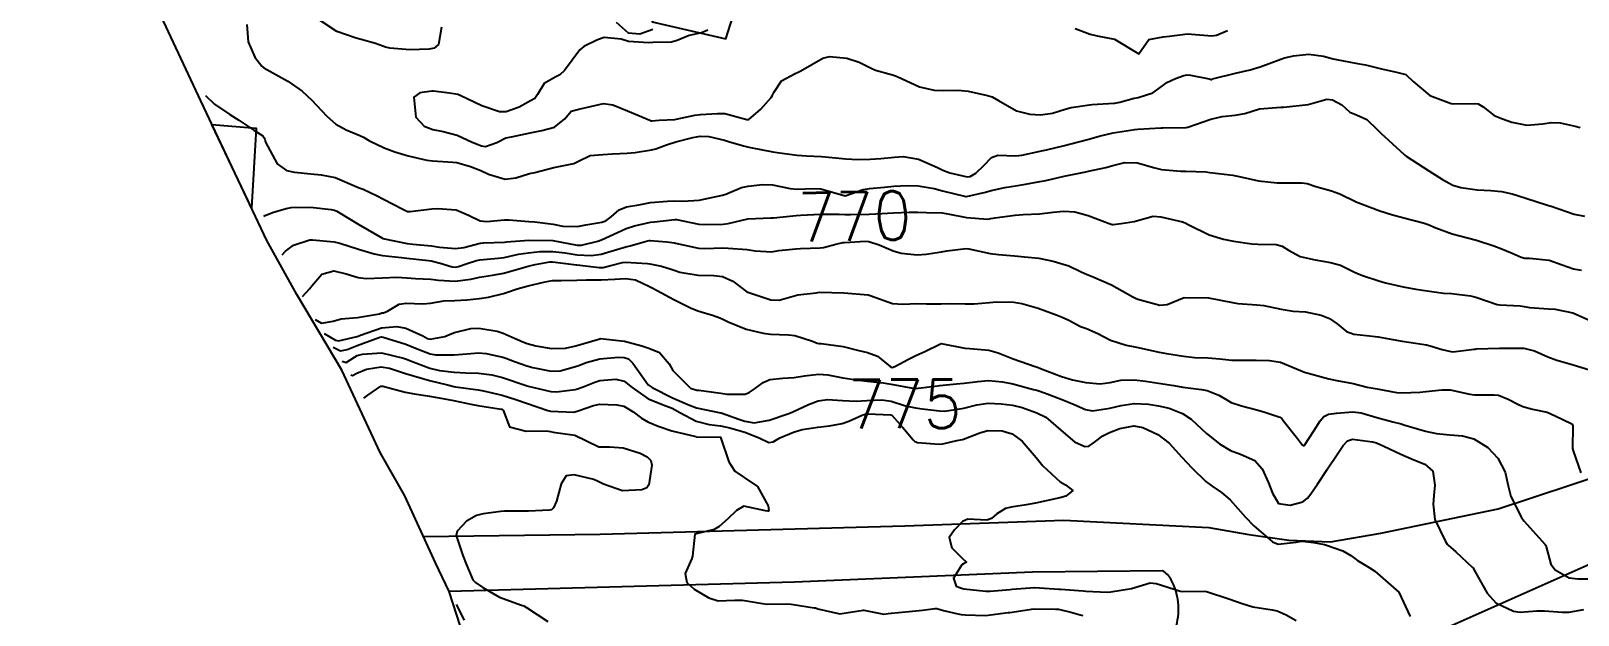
# Model space of a CAD drawing. Header units: metres. Extents: x 318500 to 325275, y 7408834 to 7428799.
# Drawn here: x 321571.7 to 321699.1, y 7422985 to 7423033.1 of the extents above; entities that cross this region are included whole.
import ezdxf
from ezdxf.enums import TextEntityAlignment as Align

# ---------------------------------------------------------------- set-up
doc = ezdxf.new("R2010")
doc.units = ezdxf.units.M
doc.header["$MEASUREMENT"] = 0
for name, color, linetype in [('Area', 45, 'Continuous'), ('Cotas', 45, 'Continuous'), ('Curvas de Nivel 1m', 11, 'Continuous'), ('Curvas de Nivel 5m', 15, 'Continuous'), ('Edificações', 30, 'Continuous'), ('Vias Primárias', 230, 'Continuous')]:
    doc.layers.add(name, color=color, linetype=linetype)
doc.styles.add('Style-STANDARD', font='STANDARD.shx')

msp = doc.modelspace()

# ---------------------------------------------------------------- linework, layer by layer
at = {"layer": 'Area'}
msp.add_lwpolyline([(321648.66, 7422896.22), (321643.58, 7422906.13), (321641.71, 7422909.98), (321639.8, 7422914.17), (321637.49, 7422918.79), (321634.53, 7422924.92), (321625.6, 7422944.82), (321621.76, 7422952.36), (321620.14, 7422955.3), (321615.34, 7422966.59), (321610.98, 7422974.33), (321608.96, 7422978.81), (321607.99, 7422981.31), (321606.15, 7422986.98), (321605.03, 7422989.35), (321602.5, 7422994.85), (321600.48, 7422998.41), (321597.31, 7423005.19), (321593.62, 7423011.42), (321591.14, 7423015.85), (321585.7, 7423027.34), (321575.47, 7423049.2)], dxfattribs=at)
at = {"layer": 'Curvas de Nivel 1m', "flags": 128}
for points, elevation in [([(321605.51, 7423033.4), (321605.26, 7423031.98), (321604.9, 7423031.68), (321604.49, 7423031.59), (321602.9, 7423031.53), (321601.26, 7423031.68), (321600.9, 7423031.77), (321600.7, 7423031.84), (321600.09, 7423032.05), (321598.9, 7423032.4), (321598.49, 7423032.5), (321596.91, 7423033.04), (321595.27, 7423034.12)], 768), ([(321622.92, 7423033.21), (321621.85, 7423032.83), (321620.92, 7423032.92), (321619.92, 7423033.79)], 768), ([(321589.49, 7423033.62), (321589.59, 7423032.19), (321590.15, 7423030.93), (321590.72, 7423030.18), (321590.88, 7423030.05), (321591.14, 7423029.91), (321592.86, 7423028.95), (321594.04, 7423028.13), (321594.84, 7423027.4), (321596.06, 7423026.11), (321596.81, 7423025.43), (321597.67, 7423024.95), (321598.8, 7423024.49), (321599.09, 7423024.35), (321599.6, 7423024.06), (321600.79, 7423023.47), (321601.68, 7423023.14), (321602.78, 7423022.82), (321604.3, 7423022.47), (321604.78, 7423022.41), (321606.44, 7423022.3), (321606.77, 7423022.26), (321607.9, 7423021.95), (321608.76, 7423021.6), (321609.38, 7423021.31), (321610.76, 7423020.91), (321611.64, 7423021.01), (321612.76, 7423021.36), (321613.19, 7423021.45), (321614.77, 7423021.86), (321616.42, 7423022.19), (321616.78, 7423022.37), (321617.75, 7423022.85), (321618.79, 7423022.93), (321619.6, 7423022.98), (321620.79, 7423023.03), (321621.46, 7423023.1), (321622.79, 7423023.3), (321623.16, 7423023.38), (321624.04, 7423023.73), (321624.8, 7423023.97), (321626.19, 7423024.32), (321626.81, 7423024.43), (321627.52, 7423024.4), (321628.8, 7423024.11), (321629.15, 7423024.01), (321630.38, 7423023.65), (321630.8, 7423023.52), (321630.95, 7423023.49), (321632.79, 7423023.16), (321633.34, 7423023.06), (321634.79, 7423022.86), (321635.56, 7423022.81), (321636.79, 7423022.75), (321637.67, 7423022.67), (321638.79, 7423022.57), (321639.79, 7423022.52), (321640.79, 7423022.53), (321641.68, 7423022.61), (321642.79, 7423022.72), (321643.52, 7423022.75), (321644.79, 7423022.55), (321646.35, 7423021.86), (321646.77, 7423021.64), (321647.37, 7423021.42), (321648.77, 7423021.09), (321649.04, 7423021.12), (321649.49, 7423021.39), (321650.15, 7423022.01), (321650.79, 7423022.67), (321651.3, 7423022.87), (321652.79, 7423022.82), (321653.27, 7423022.87), (321654.8, 7423023.21), (321654.9, 7423023.23), (321655.3, 7423023.32), (321656.8, 7423023.68), (321657.31, 7423023.8), (321658.81, 7423024.19), (321659.64, 7423024.43), (321660.81, 7423024.71), (321662.58, 7423024.99), (321662.82, 7423025.01), (321664.75, 7423025.12), (321664.82, 7423025.12), (321664.89, 7423025.12), (321666.82, 7423025.14), (321666.96, 7423025.17), (321668.84, 7423025.83), (321669.78, 7423026.06), (321670.84, 7423026.16), (321671.64, 7423026.31), (321672.85, 7423026.68), (321674.59, 7423026.81), (321674.85, 7423026.81), (321676.85, 7423027.03), (321678.39, 7423027.48), (321678.86, 7423027.42), (321679.61, 7423027), (321680.28, 7423026.42), (321680.84, 7423026.18), (321681.68, 7423025.81), (321682.56, 7423024.95), (321682.83, 7423024.68), (321684.74, 7423022.93), (321684.8, 7423022.88), (321684.93, 7423022.8), (321686.78, 7423021.59), (321687.92, 7423020.88), (321688.46, 7423020.56), (321688.77, 7423020.41), (321689.43, 7423020.2), (321690.76, 7423020.01), (321691.9, 7423019.97), (321692.76, 7423019.89), (321693.64, 7423019.69), (321694.76, 7423019.34), (321696.55, 7423018.77), (321696.75, 7423018.71), (321696.85, 7423018.67), (321698.74, 7423018.01), (321699.6, 7423017.86)], 768), ([(321627.45, 7423033.16), (321626.92, 7423032.93), (321625.91, 7423032.71), (321624.91, 7423032.3), (321624.46, 7423032.18), (321622.91, 7423032.13), (321622.55, 7423032.11), (321620.91, 7423032.23), (321620.29, 7423032.41), (321618.91, 7423032.56), (321618.35, 7423032.37), (321617.24, 7423031.82), (321616.9, 7423031.53), (321615.64, 7423029.85), (321615.25, 7423029.48), (321614.87, 7423029.29), (321613.97, 7423028.76), (321613.41, 7423027.87), (321613.19, 7423027.53), (321612.84, 7423027.35), (321611.9, 7423026.83), (321610.83, 7423026.43), (321610.3, 7423026.44), (321608.84, 7423026.94), (321607.04, 7423027.77), (321606.85, 7423027.85), (321606.17, 7423027.97), (321604.85, 7423028.13), (321604.72, 7423028.13), (321603.74, 7423028.01), (321603.23, 7423027.63), (321603.39, 7423026.01), (321604.08, 7423025.27), (321604.81, 7423024.98), (321605.65, 7423024.82), (321606.81, 7423024.52), (321608.04, 7423023.95), (321608.8, 7423023.63), (321609.14, 7423023.59), (321610.06, 7423023.92), (321610.8, 7423024.31), (321611.28, 7423024.38), (321612.81, 7423024.72), (321613.77, 7423024.91), (321614.81, 7423025.18), (321615.67, 7423025.85), (321616.18, 7423026.49), (321616.83, 7423026.67), (321617.77, 7423026.88), (321618.84, 7423027.13), (321619.63, 7423027), (321620.83, 7423026.53), (321622.67, 7423025.75), (321622.78, 7423025.71), (321622.82, 7423025.7), (321623.43, 7423025.74), (321624.73, 7423025.81), (321624.82, 7423025.83), (321626.38, 7423026.15), (321626.83, 7423026.21), (321628.22, 7423026.29), (321628.83, 7423026.29), (321630.65, 7423025.81), (321630.82, 7423025.82), (321631.81, 7423026.66), (321632.65, 7423027.62), (321632.73, 7423027.75), (321632.86, 7423028.03), (321633.5, 7423028.98), (321634.62, 7423029.59), (321634.88, 7423029.69), (321635.1, 7423029.81), (321636.89, 7423030.84), (321637.45, 7423030.99), (321638.89, 7423030.85), (321639.88, 7423030.51), (321640.89, 7423030.02), (321641.25, 7423029.87), (321642.63, 7423029.48), (321642.88, 7423029.4), (321643.02, 7423029.33), (321644.87, 7423028.5), (321646.08, 7423028.22), (321646.86, 7423028.19), (321648.05, 7423028.22), (321648.86, 7423028.15), (321650.47, 7423027.77), (321650.85, 7423027.67), (321651.37, 7423027.37), (321652.84, 7423026.53), (321653.93, 7423026.24), (321654.83, 7423026.18), (321655.81, 7423026.34), (321656.84, 7423026.66), (321657.35, 7423026.78), (321658.85, 7423027.02), (321659.07, 7423027.04), (321660.85, 7423027.14), (321660.95, 7423027.15), (321661.36, 7423027.24), (321662.53, 7423027.55), (321662.86, 7423027.61), (321664.06, 7423028.01), (321664.87, 7423028.57), (321665.22, 7423028.84), (321665.94, 7423029.18), (321666.62, 7423029.43), (321666.88, 7423029.47), (321667.16, 7423029.44), (321668.69, 7423029.14), (321668.88, 7423029.11), (321668.91, 7423029.11), (321668.99, 7423029.14), (321670.88, 7423029.61), (321672.09, 7423029.89), (321672.89, 7423030.15), (321674.61, 7423030.77), (321674.91, 7423030.87), (321675.05, 7423030.91), (321675.65, 7423031.05), (321676.91, 7423031.18), (321678.11, 7423031.02), (321678.91, 7423030.8), (321679.17, 7423030.74), (321680.9, 7423030.42), (321681.57, 7423030.3), (321682.9, 7423029.98), (321684.13, 7423029.7), (321684.89, 7423029.5), (321685.48, 7423028.92), (321686.86, 7423027.78), (321688.61, 7423027.12), (321688.85, 7423027.09), (321690.59, 7423027.12), (321690.85, 7423027.09), (321691.25, 7423026.84), (321692.15, 7423026.14), (321692.84, 7423025.86), (321693.62, 7423025.59), (321694.84, 7423025.33), (321696.16, 7423025.45), (321696.84, 7423025.55), (321697.6, 7423025.52), (321698.84, 7423025.27), (321699.24, 7423025.14)], 767), ([(321657.66, 7423033.29), (321658.92, 7423032.83), (321659.48, 7423032.7), (321660.92, 7423032.41), (321662.9, 7423031.22), (321663.73, 7423032.4), (321664.92, 7423032.62), (321665.44, 7423032.67), (321666.93, 7423032.84), (321667.26, 7423032.82), (321668.92, 7423032.68), (321669.31, 7423032.74), (321670.21, 7423033.12)], 766), ([(321586.08, 7423027.77), (321586.83, 7423027.07), (321588.09, 7423026.21), (321588.82, 7423025.76), (321590.06, 7423024.94), (321590.8, 7423024.47), (321590.93, 7423024.31), (321590.97, 7423024.18), (321591.03, 7423023.94), (321592, 7423022.16), (321592.76, 7423021.62), (321593.42, 7423021.48), (321594.76, 7423021.34), (321595.61, 7423021.26), (321596.75, 7423021.03), (321598.55, 7423020.27), (321598.74, 7423020.18), (321599.06, 7423020.07), (321600.23, 7423019.54), (321600.73, 7423019.24), (321602.33, 7423018.42), (321602.72, 7423018.25), (321602.94, 7423018.24), (321604.72, 7423018.45), (321605.22, 7423018.48), (321606.72, 7423018.37), (321607.74, 7423017.95), (321608.71, 7423017.48), (321609.24, 7423017.41), (321610.71, 7423017.54), (321611.07, 7423017.55), (321612.71, 7423017.42), (321613.21, 7423017.38), (321614.71, 7423017.19), (321615.51, 7423017.04), (321616.71, 7423017.01), (321617.4, 7423017.13), (321618.71, 7423017.36), (321619.04, 7423017.48), (321619.49, 7423017.79), (321620.13, 7423018.38), (321620.73, 7423018.61), (321621.77, 7423018.8), (321622.73, 7423018.97), (321624.11, 7423019.1), (321624.73, 7423019.11), (321625.37, 7423019.08), (321626.73, 7423019.17), (321628.64, 7423019.58), (321628.74, 7423019.6), (321628.93, 7423019.67), (321630.2, 7423020.2), (321630.75, 7423020.32), (321631.93, 7423020.45), (321632.75, 7423020.44), (321634.21, 7423020.13), (321634.75, 7423020.07), (321636.18, 7423020.14), (321636.75, 7423020.09), (321638.74, 7423019.54), (321640.23, 7423020.04), (321640.75, 7423020.13), (321641.99, 7423020.25), (321642.75, 7423020.32), (321643.84, 7423020.38), (321644.75, 7423020.36), (321646.06, 7423020.13), (321646.75, 7423019.95), (321648.68, 7423019.46), (321648.74, 7423019.46), (321650.29, 7423019.84), (321650.75, 7423019.97), (321651.89, 7423020.22), (321652.76, 7423020.36), (321653.59, 7423020.5), (321654.76, 7423020.71), (321655.27, 7423020.8), (321656.77, 7423021.14), (321656.9, 7423021.17), (321657.46, 7423021.29), (321658.54, 7423021.5), (321658.77, 7423021.55), (321660.19, 7423021.85), (321660.78, 7423022.02), (321661.76, 7423022.26), (321662.79, 7423022.24), (321664.11, 7423021.87), (321664.78, 7423021.7), (321666.38, 7423021.57), (321666.78, 7423021.57), (321668.43, 7423021.49), (321668.77, 7423021.46), (321670.65, 7423021.23), (321670.77, 7423021.21), (321671.16, 7423021.11), (321672.77, 7423020.76), (321674.29, 7423020.59), (321674.77, 7423020.59), (321676.34, 7423020.61), (321676.77, 7423020.54), (321677.49, 7423020.3), (321678.76, 7423019.93), (321679.45, 7423019.7), (321680.75, 7423019.06), (321680.8, 7423019.03), (321680.93, 7423018.98), (321682.74, 7423018.29), (321683.7, 7423017.98), (321684.73, 7423017.72), (321686.33, 7423017.31), (321686.72, 7423017.16), (321687.37, 7423016.89), (321688.71, 7423016.4), (321689.34, 7423016.23), (321690.71, 7423015.87), (321692.12, 7423015.41), (321692.7, 7423015.2), (321693.65, 7423014.81), (321694.38, 7423014.49), (321694.69, 7423014.41), (321695.08, 7423014.4), (321696.68, 7423014.24), (321697.77, 7423013.84), (321698.68, 7423013.51), (321699.35, 7423013.4)], 769), ([(321592.4, 7423014.68), (321592.67, 7423014.98), (321593.34, 7423015.48), (321594.69, 7423015.9), (321594.89, 7423015.91), (321596.68, 7423015.75), (321597.14, 7423015.64), (321598.68, 7423015.14), (321599.96, 7423014.77), (321600.67, 7423014.63), (321602.23, 7423014.46), (321602.67, 7423014.41), (321604.45, 7423014.21), (321604.66, 7423014.17), (321605.4, 7423013.98), (321606.39, 7423013.7), (321606.66, 7423013.67), (321606.91, 7423013.71), (321607.63, 7423013.95), (321608.39, 7423014.21), (321608.66, 7423014.27), (321610.19, 7423014.39), (321610.67, 7423014.46), (321611.84, 7423014.72), (321612.67, 7423014.85), (321613.6, 7423014.95), (321614.68, 7423014.95), (321615.69, 7423014.83), (321616.67, 7423014.68), (321617.87, 7423014.62), (321618.67, 7423014.73), (321619.49, 7423014.98), (321620.68, 7423015.33), (321621.04, 7423015.42), (321622.28, 7423015.76), (321622.6, 7423015.85), (321622.69, 7423015.86), (321624.05, 7423015.73), (321624.69, 7423015.65), (321624.77, 7423015.64), (321626.68, 7423015.23), (321627.18, 7423015.19), (321628.68, 7423015.24), (321629.12, 7423015.23), (321630.68, 7423015.1), (321631.32, 7423015), (321632.68, 7423014.92), (321633.27, 7423015.02), (321634.68, 7423015.18), (321635.07, 7423015.2), (321636.69, 7423015.26), (321636.95, 7423015.29), (321637.96, 7423015.55), (321638.55, 7423015.68), (321638.69, 7423015.69), (321640.41, 7423015.8), (321640.69, 7423015.77), (321641.55, 7423015.5), (321642.68, 7423015.01), (321643.34, 7423014.81), (321644.68, 7423014.68), (321645.4, 7423014.73), (321646.68, 7423014.93), (321647.11, 7423015), (321648.69, 7423015.19), (321648.91, 7423015.18), (321650.68, 7423014.79), (321651.36, 7423014.69), (321652.68, 7423014.58), (321653.49, 7423014.52), (321654.68, 7423014.39), (321655.85, 7423014.14), (321656.68, 7423013.92), (321657.15, 7423013.77), (321658.17, 7423013.28), (321658.67, 7423013.05), (321659.01, 7423012.92), (321660.65, 7423012.21), (321662.43, 7423011.22), (321662.64, 7423011.1), (321662.83, 7423011.02), (321664.63, 7423010.53), (321665.24, 7423010.58), (321666.64, 7423011.17), (321668.64, 7423011.14), (321670.63, 7423010.76), (321671.06, 7423010.68), (321672.63, 7423010.55), (321673.21, 7423010.5), (321674.63, 7423010.2), (321675.62, 7423010.05), (321676.62, 7423009.99), (321677.92, 7423009.72), (321678.62, 7423009.45), (321679.25, 7423009), (321680, 7423008.38), (321680.6, 7423008.15), (321681.66, 7423008.03), (321682.6, 7423007.93), (321683.81, 7423007.72), (321684.6, 7423007.56), (321685.15, 7423007.48), (321686.59, 7423007.26), (321686.88, 7423007.18), (321687.88, 7423006.88), (321688.59, 7423006.71), (321688.76, 7423006.7), (321690.08, 7423006.86), (321690.52, 7423006.92), (321690.59, 7423006.92), (321690.67, 7423006.93), (321692.59, 7423007), (321692.78, 7423007.01), (321694.59, 7423007), (321695.47, 7423006.78), (321696.58, 7423006.29), (321697.33, 7423006), (321698.57, 7423005.65), (321700.09, 7423005.2)], 771), ([(321594.07, 7423011.24), (321594.64, 7423011.89), (321594.75, 7423012.01), (321594.83, 7423012.12), (321595.67, 7423013.08), (321596.65, 7423013.37), (321597.68, 7423013.11), (321598.65, 7423012.81), (321599.32, 7423012.73), (321600.65, 7423012.79), (321601.85, 7423012.83), (321602.65, 7423012.78), (321603.38, 7423012.74), (321604.65, 7423012.67), (321605.26, 7423012.6), (321606.65, 7423012.51), (321607.92, 7423012.68), (321608.65, 7423012.83), (321609.72, 7423012.99), (321610.65, 7423013.17), (321612.46, 7423013.68), (321612.66, 7423013.74), (321612.77, 7423013.76), (321613.22, 7423013.87), (321614.43, 7423014.1), (321614.66, 7423014.1), (321616.63, 7423013.86), (321616.66, 7423013.86), (321616.9, 7423013.83), (321618.49, 7423013.64), (321618.66, 7423013.63), (321618.81, 7423013.64), (321619.46, 7423013.79), (321620.41, 7423014.04), (321620.66, 7423014.07), (321622.46, 7423013.96), (321622.66, 7423013.94), (321623.62, 7423013.74), (321624.43, 7423013.5), (321624.66, 7423013.42), (321625.12, 7423013.25), (321626.65, 7423013), (321627.94, 7423012.97), (321628.65, 7423012.88), (321629.49, 7423012.5), (321630.64, 7423011.64), (321632.63, 7423010.96), (321633.3, 7423010.94), (321634.64, 7423011.33), (321634.84, 7423011.38), (321636.35, 7423011.56), (321636.64, 7423011.59), (321638.64, 7423011.54), (321640.64, 7423011.38), (321640.81, 7423011.33), (321642.63, 7423010.66), (321643.48, 7423010.62), (321644.63, 7423010.66), (321645.43, 7423010.65), (321646.63, 7423010.65), (321647.39, 7423010.66), (321648.63, 7423010.64), (321649.37, 7423010.65), (321650.63, 7423010.75), (321651.2, 7423010.8), (321652.63, 7423010.79), (321653.29, 7423010.68), (321654.62, 7423010.28), (321656.2, 7423009.72), (321656.61, 7423009.55), (321657.14, 7423009.29), (321658.12, 7423008.79), (321658.6, 7423008.61), (321659.53, 7423008.19), (321660.59, 7423007.65), (321661.88, 7423007.23), (321662.59, 7423007.1), (321662.73, 7423007.07), (321664.58, 7423006.68), (321665.2, 7423006.56), (321666.58, 7423006.35), (321667.49, 7423006.24), (321668.58, 7423006.19), (321669.57, 7423006.13), (321670.57, 7423006.01), (321671.67, 7423006), (321672.57, 7423006.02), (321673.66, 7423005.99), (321674.57, 7423005.85), (321676.56, 7423005.03), (321678.55, 7423004.47), (321679.2, 7423004.35), (321680.55, 7423004.1), (321681.7, 7423003.8), (321682.54, 7423003.64), (321684.12, 7423003.35), (321684.54, 7423003.31), (321686.06, 7423003.39), (321686.54, 7423003.43), (321687.84, 7423003.58), (321688.54, 7423003.58), (321690.16, 7423003.22), (321690.53, 7423003.16), (321692.19, 7423003.17), (321692.53, 7423003.13), (321693.32, 7423002.81), (321694.12, 7423002.39), (321694.52, 7423002.2), (321695.32, 7423001.99), (321696.52, 7423001.72), (321697.18, 7423001.42), (321698.51, 7423000.79), (321698.55, 7423000.78), (321698.59, 7423000.74), (321698.63, 7423000.61), (321698.62, 7422998.74), (321698.66, 7422998.55), (321699.3, 7422996.73)], 772), ([(321595.11, 7423009.35), (321595.63, 7423009.06), (321596.6, 7423009.23), (321597.26, 7423009.42), (321598.6, 7423009.52), (321600.4, 7423009.83), (321600.61, 7423009.89), (321600.73, 7423009.91), (321601.07, 7423010.04), (321602.04, 7423010.61), (321602.62, 7423010.7), (321603.99, 7423010.63), (321604.62, 7423010.69), (321605.72, 7423010.88), (321606.62, 7423010.91), (321607.61, 7423010.97), (321608.63, 7423011.09), (321609.38, 7423011.18), (321610.63, 7423011.49), (321610.95, 7423011.59), (321611.75, 7423011.89), (321612.64, 7423012.12), (321614.05, 7423012.46), (321614.65, 7423012.55), (321615.36, 7423012.57), (321616.65, 7423012.6), (321617.44, 7423012.61), (321618.65, 7423012.63), (321619.77, 7423012.66), (321620.65, 7423012.72), (321621.49, 7423012.61), (321622.64, 7423012.06), (321622.85, 7423011.95), (321623.26, 7423011.74), (321624.63, 7423010.99), (321626.01, 7423010.32), (321626.62, 7423010.08), (321627.89, 7423009.68), (321628.43, 7423009.5), (321628.61, 7423009.41), (321629.11, 7423009.15), (321630.59, 7423008.56), (321631.99, 7423008.22), (321632.59, 7423008.14), (321634.09, 7423008.1), (321634.59, 7423008.05), (321636.04, 7423007.57), (321636.43, 7423007.42), (321636.58, 7423007.39), (321636.76, 7423007.38), (321638.58, 7423007.13), (321639.86, 7423006.81), (321640.57, 7423006.63), (321641.4, 7423006.33), (321642.44, 7423005.48), (321642.56, 7423005.43), (321642.62, 7423005.42), (321642.83, 7423005.48), (321643.95, 7423006.08), (321644.57, 7423006.38), (321645.31, 7423006.72), (321646.59, 7423007.36), (321646.65, 7423007.37), (321648.58, 7423007.01), (321649, 7423006.98), (321650.58, 7423006.84), (321651.33, 7423006.62), (321652.57, 7423006.12), (321654.39, 7423005.5), (321654.56, 7423005.43), (321654.83, 7423005.32), (321656.55, 7423004.67), (321657.44, 7423004.4), (321658.54, 7423004.17), (321659.73, 7423004.07), (321660.54, 7423004.17), (321661.42, 7423004.36), (321662.55, 7423004.39), (321663.47, 7423004.28), (321664.54, 7423004.13), (321665.79, 7423003.92), (321666.54, 7423003.79), (321668.08, 7423003.61), (321668.54, 7423003.51), (321669.51, 7423003.13), (321670.15, 7423002.74), (321670.52, 7423002.53), (321671.37, 7423002.25), (321672.52, 7423001.96), (321673.2, 7423001.76), (321674.51, 7423001.32), (321674.67, 7423001.22), (321674.8, 7423001.06), (321675.97, 7422999.56), (321676.38, 7422999.03), (321676.48, 7422998.97), (321676.52, 7422998.99), (321676.54, 7422999.03), (321677.32, 7423000.19), (321677.85, 7423001.02), (321678.14, 7423001.38), (321678.52, 7423001.57), (321679.18, 7423001.66), (321680.52, 7423001.77), (321681.22, 7423001.67), (321682.51, 7423001.28), (321683.82, 7423000.94), (321684.51, 7423000.76), (321684.73, 7423000.7), (321686.5, 7423000.18), (321687.41, 7422999.97), (321688.5, 7422999.88), (321689.56, 7422999.79), (321690.49, 7422999.55), (321691.65, 7422998.83), (321692.47, 7422997.96), (321693.07, 7422996.81), (321693.31, 7422995.68), (321693.54, 7422994.8), (321694.4, 7422993.08), (321694.61, 7422992.79), (321696.37, 7422990.85), (321696.41, 7422990.77), (321696.83, 7422989.24), (321697.17, 7422988.76), (321698.34, 7422988.11), (321699.04, 7422988.03), (321700.34, 7422988.02)], 773), ([(321595.85, 7423008.21), (321596.79, 7423007.65), (321597.05, 7423007.61), (321598.58, 7423007.97), (321598.85, 7423008.07), (321600.59, 7423008.66), (321601.85, 7423008.77), (321602.59, 7423008.65), (321603.98, 7423008), (321604.37, 7423007.79), (321604.58, 7423007.75), (321605.79, 7423007.97), (321606.36, 7423008.19), (321606.58, 7423008.28), (321607.93, 7423008.61), (321608.59, 7423008.64), (321610.1, 7423008.4), (321610.59, 7423008.24), (321611.34, 7423007.9), (321612.21, 7423007.52), (321612.57, 7423007.38), (321613.27, 7423007.18), (321614.57, 7423006.96), (321615.72, 7423006.99), (321616.57, 7423007.18), (321618.55, 7423007.77), (321618.58, 7423007.78), (321618.6, 7423007.78), (321620.58, 7423007.58), (321622.01, 7423007.2), (321622.57, 7423006.99), (321623.47, 7423006.64), (321624.25, 7423005.72), (321624.55, 7423005.16), (321626, 7423003.71), (321626.53, 7423003.55), (321626.69, 7423003.53), (321628.52, 7423003.29), (321628.99, 7423003.2), (321630.52, 7423003.2), (321630.83, 7423003.34), (321631.24, 7423003.63), (321631.99, 7423004.18), (321632.54, 7423004.41), (321633.62, 7423004.53), (321634.54, 7423004.58), (321635.39, 7423004.73), (321636.55, 7423004.87), (321637.31, 7423004.79), (321638.55, 7423004.57), (321639.68, 7423004.39), (321640.54, 7423004.29), (321641.88, 7423004.15), (321642.54, 7423004.03), (321644.3, 7423003.7), (321644.53, 7423003.69), (321646.11, 7423003.86), (321646.54, 7423003.92), (321647.9, 7423004.05), (321648.54, 7423004.11), (321649.67, 7423004.26), (321650.54, 7423004.33), (321651.68, 7423004.22), (321652.54, 7423004.05), (321654.25, 7423003.61), (321654.53, 7423003.53), (321655.15, 7423003.31), (321656.53, 7423002.8), (321657.59, 7423002.36), (321658.52, 7423001.94), (321659.11, 7423001.85), (321660.52, 7423002.06), (321661.47, 7423002.28), (321662.52, 7423002.44), (321663.7, 7423002.38), (321664.52, 7423002.26), (321665.41, 7423002.07), (321666.51, 7423001.62), (321667.21, 7423001.15), (321668.49, 7422999.98), (321669.55, 7422999.12), (321670.47, 7422998.58), (321671.29, 7422998.28), (321672.46, 7422997.76), (321673.06, 7422997.07), (321673.59, 7422995.92), (321673.91, 7422995.07), (321674.42, 7422994.22), (321675.38, 7422994.09), (321676.42, 7422994.35), (321676.79, 7422994.66), (321677.06, 7422995.02), (321677.63, 7422995.82), (321678.42, 7422997.01), (321678.43, 7422997.03), (321678.45, 7422997.06), (321679.23, 7422998.24), (321679.72, 7422998.99), (321680.09, 7422999.38), (321680.49, 7422999.5), (321682.14, 7422999.3), (321682.48, 7422999.2), (321683.07, 7422998.94), (321684.47, 7422998.28), (321685.55, 7422997.82), (321686.46, 7422997.46), (321687.11, 7422996.89), (321687.28, 7422995.73), (321687.2, 7422994.89), (321687.14, 7422994.17), (321687.27, 7422992.89), (321688.15, 7422991.09), (321688.3, 7422990.87), (321688.33, 7422990.84), (321688.37, 7422990.8), (321689, 7422990.23), (321690.35, 7422988.99), (321690.42, 7422988.92), (321690.47, 7422988.85), (321690.61, 7422988.59), (321691.58, 7422986.83), (321692.31, 7422986.06), (321693.74, 7422985.36), (321694.3, 7422985.28), (321695.68, 7422985.4), (321696.3, 7422985.4), (321697.76, 7422985.28), (321698.3, 7422985.29), (321699.53, 7422985.49)], 774), ([(321597.33, 7423005.93), (321597.68, 7423005.82), (321598.36, 7423006.27), (321598.56, 7423006.38), (321599.01, 7423006.51), (321600.57, 7423006.61), (321602.4, 7423006.18), (321602.56, 7423006.13), (321602.64, 7423006.09), (321602.82, 7423006.02), (321604.55, 7423005.36), (321605.36, 7423005.16), (321606.55, 7423005.03), (321607.52, 7423004.98), (321608.55, 7423004.95), (321609.67, 7423004.79), (321610.54, 7423004.58), (321612.48, 7423003.93), (321612.53, 7423003.91), (321612.65, 7423003.88), (321614.52, 7423003.44), (321614.97, 7423003.41), (321616.53, 7423003.59), (321616.71, 7423003.64), (321617.17, 7423003.82), (321618.13, 7423004.21), (321618.54, 7423004.33), (321619.87, 7423004.46), (321620.54, 7423004.29), (321621.2, 7423003.77), (321622.52, 7423002.82), (321623.99, 7423002.25), (321624.5, 7423002.05), (321625.14, 7423001.71), (321626.49, 7423001), (321627.54, 7423000.73), (321628.49, 7423000.6), (321629.26, 7423000.43), (321630.48, 7423000.08), (321631.67, 7422999.63), (321632.47, 7422999.23), (321632.81, 7422999.28), (321633.37, 7422999.61), (321634.48, 7423000.08), (321635.21, 7423000.3), (321636.49, 7423000.5), (321637.44, 7423000.61), (321638.5, 7423000.81), (321639.03, 7423001), (321640.19, 7423001.51), (321640.51, 7423001.59), (321640.6, 7423001.6), (321642.51, 7423001.51), (321642.59, 7423001.48), (321643.49, 7423000.47), (321644.33, 7422999.46), (321644.48, 7422999.32), (321644.69, 7422999.24), (321646.48, 7422999.1), (321646.77, 7422999.14), (321647.94, 7422999.41), (321648.39, 7422999.49), (321648.48, 7422999.51), (321649.83, 7423000.04), (321650.49, 7423000.22), (321651.66, 7423000.19), (321652.49, 7422999.94), (321653.3, 7422999.34), (321654.46, 7422997.99), (321655.02, 7422997.31), (321656.44, 7422996.01), (321656.89, 7422995.75), (321657.49, 7422995.28), (321656.91, 7422994.81), (321656.42, 7422994.68), (321655.28, 7422994.45), (321654.41, 7422994.26), (321653.63, 7422994.11), (321652.41, 7422993.92), (321651.95, 7422993.81), (321651.22, 7422993.37), (321650.79, 7422992.98), (321650.39, 7422992.86), (321648.85, 7422992.94), (321648.39, 7422992.74), (321647.73, 7422992.06), (321647.3, 7422991.42), (321647.52, 7422990.57), (321648.35, 7422989.75), (321648.72, 7422989.4), (321648.49, 7422989.26), (321648.35, 7422989.17), (321647.66, 7422988.08), (321647.89, 7422987.41), (321648.32, 7422987.25), (321648.5, 7422987.21), (321650.31, 7422987), (321650.68, 7422987.01), (321652.32, 7422987.15), (321652.5, 7422987.16), (321654.32, 7422987.3), (321654.34, 7422987.3), (321656.32, 7422987.17), (321656.46, 7422987.16), (321658.32, 7422987.04), (321658.56, 7422987.02), (321660.32, 7422986.92), (321660.61, 7422986.94), (321662.32, 7422987.22), (321663.85, 7422987.68), (321664.33, 7422987.64), (321665.81, 7422987.17), (321666.32, 7422987.01), (321666.49, 7422986.99), (321668.32, 7422987), (321668.48, 7422986.98), (321670.31, 7422986.38), (321671.41, 7422985.98), (321672.3, 7422985.72), (321673.88, 7422985.48), (321674.29, 7422985.38), (321675.03, 7422985.05), (321675.85, 7422984.6)], 776), ([(321598.06, 7423004.79), (321598.2, 7423004.75), (321598.54, 7423004.95), (321599.34, 7423005.27), (321600.55, 7423005.47), (321601.23, 7423005.36), (321602.54, 7423004.91), (321604.06, 7423004.47), (321604.54, 7423004.35), (321606.02, 7423003.97), (321606.53, 7423003.84), (321606.67, 7423003.82), (321608.52, 7423003.56), (321608.96, 7423003.5), (321610.52, 7423003.14), (321611.64, 7423002.77), (321612.51, 7423002.46), (321614.27, 7423001.86), (321614.5, 7423001.81), (321616.41, 7423001.74), (321616.5, 7423001.75), (321616.76, 7423001.83), (321618.03, 7423002.28), (321618.51, 7423002.38), (321619.96, 7423002.33), (321620.51, 7423002.22), (321621.29, 7423001.77), (321621.97, 7423001.23), (321622.49, 7423000.94), (321623.34, 7423000.59), (321624.48, 7423000.21), (321626.46, 7422999.72), (321626.48, 7422999.71), (321628.48, 7422999.67), (321629.16, 7422997.66), (321629.67, 7422996.88), (321630.44, 7422996.35), (321631.53, 7422995.63), (321632.41, 7422994.04), (321632.46, 7422993.62), (321632.43, 7422993.59), (321632.4, 7422993.58), (321632.19, 7422993.62), (321630.41, 7422993.99), (321629.81, 7422993.65), (321629.09, 7422992.96), (321628.38, 7422992.32), (321627.96, 7422992.09), (321626.37, 7422991.7), (321626.17, 7422989.88), (321626.11, 7422989.7), (321625.57, 7422988.46), (321625.72, 7422987.71), (321626.31, 7422987.16), (321627.53, 7422986.45), (321628.3, 7422986.22), (321629.66, 7422986.28), (321630.3, 7422986.27), (321631.94, 7422985.98), (321632.29, 7422985.95), (321633.93, 7422985.97), (321634.3, 7422985.93), (321636.2, 7422985.65), (321636.29, 7422985.63), (321636.48, 7422985.56), (321638.29, 7422985.15), (321640.23, 7422985.45), (321640.29, 7422985.45), (321641.92, 7422985.12), (321642.29, 7422985.17), (321642.55, 7422985.21), (321644.29, 7422985.36), (321645.11, 7422985.45), (321646.14, 7422985.58), (321646.29, 7422985.57), (321646.83, 7422985.42), (321648.01, 7422985.13), (321648.29, 7422985.1), (321648.61, 7422985.07), (321650.29, 7422985.01), (321652.17, 7422985.24), (321652.29, 7422985.26), (321652.84, 7422985.34), (321654.08, 7422985.54), (321654.29, 7422985.56), (321656.06, 7422985.54), (321656.29, 7422985.52), (321657.31, 7422985.28), (321658.09, 7422985.07), (321658.29, 7422985)], 777), ([(321599.11, 7423002.88), (321599.44, 7423003.13), (321600.53, 7423003.86), (321600.7, 7423003.87), (321602.52, 7423003.39), (321603.29, 7423003.24), (321604.52, 7423003.04), (321605.63, 7423002.86), (321606.51, 7423002.68), (321608.08, 7423002.37), (321608.51, 7423002.29), (321610.43, 7423001.98), (321610.5, 7423001.97), (321610.58, 7423001.91), (321611.12, 7423000.53), (321612.48, 7423000.17), (321614.16, 7423000.19), (321614.48, 7423000.14), (321614.72, 7423000.09), (321616.48, 7422999.83), (321618.47, 7422998.87), (321619.38, 7422998.88), (321620.47, 7422998.8), (321621.87, 7422998.35), (321622.45, 7422998.05), (321622.74, 7422997.75), (321622.83, 7422997.36), (321622.58, 7422995.75), (321622.42, 7422995.52), (321622, 7422995.34), (321620.41, 7422995.27), (321618.85, 7422995.8), (321618.42, 7422996.04), (321618.05, 7422996.18), (321616.43, 7422996.59), (321615.77, 7422996.5), (321615.37, 7422995.85), (321614.97, 7422994.41), (321614.74, 7422993.85), (321614.56, 7422993.7), (321614.4, 7422993.66), (321612.68, 7422993.6), (321612.4, 7422993.59), (321610.71, 7422993.6), (321610.39, 7422993.57), (321608.94, 7422993.37), (321608.39, 7422993.23), (321607.56, 7422992.77), (321606.8, 7422991.95), (321606.73, 7422991.59), (321607.27, 7422989.95), (321607.56, 7422989.17), (321608.1, 7422987.93), (321608.32, 7422987.73), (321608.92, 7422987.31), (321610.3, 7422986.51), (321612.03, 7422985.88), (321612.29, 7422985.79), (321612.51, 7422985.66), (321614.27, 7422984.5)], 778), ([(321606.71, 7422985.91), (321607.38, 7422984.62)], 779)]:
    msp.add_lwpolyline(points, dxfattribs=dict(at, elevation=elevation))
at = {"layer": 'Curvas de Nivel 5m', "flags": 128}
for points, elevation in [([(321590.89, 7423017.82), (321590.99, 7423017.9), (321591.61, 7423018.16), (321592.72, 7423018.49), (321593.14, 7423018.56), (321594.72, 7423018.6), (321596.43, 7423018.4), (321596.72, 7423018.34), (321596.9, 7423018.27), (321597.18, 7423018.09), (321598.71, 7423017.16), (321600.66, 7423016.04), (321600.69, 7423016.02), (321602.68, 7423015.6), (321603.15, 7423015.54), (321604.68, 7423015.41), (321605.35, 7423015.31), (321606.68, 7423015.19), (321607.34, 7423015.29), (321608.69, 7423015.63), (321608.96, 7423015.67), (321610.69, 7423015.72), (321610.86, 7423015.73), (321612.69, 7423015.87), (321614.69, 7423015.85), (321616.68, 7423015.47), (321617.04, 7423015.46), (321618.38, 7423015.8), (321618.61, 7423015.88), (321618.69, 7423015.91), (321619.99, 7423016.5), (321620.71, 7423016.83), (321621.41, 7423017.07), (321622.71, 7423017.35), (321623.06, 7423017.4), (321624.72, 7423017.58), (321624.87, 7423017.57), (321626.71, 7423017.19), (321627.24, 7423017.16), (321628.71, 7423017.21), (321629.12, 7423017.26), (321630.72, 7423017.64), (321632.61, 7423017.73), (321632.72, 7423017.73), (321632.83, 7423017.73), (321634.72, 7423017.9), (321635.06, 7423017.93), (321636.72, 7423018.03), (321638.26, 7423018.01), (321638.72, 7423018), (321639.19, 7423018), (321640.73, 7423018.02), (321641.27, 7423018.04), (321642.73, 7423018.13), (321644.01, 7423018.18), (321644.73, 7423018.18), (321645.43, 7423018.15), (321646.73, 7423018.12), (321647.33, 7423018.03), (321648.72, 7423017.74), (321650.48, 7423017.62), (321650.72, 7423017.65), (321651.06, 7423017.71), (321652.73, 7423017.95), (321653.39, 7423018), (321654.73, 7423018.04), (321655.85, 7423018.18), (321656.73, 7423018.27), (321657.65, 7423018.21), (321658.73, 7423017.9), (321660.47, 7423017.25), (321660.72, 7423017.17), (321660.8, 7423017.16), (321661.45, 7423017.24), (321662.53, 7423017.42), (321662.72, 7423017.48), (321664.08, 7423017.85), (321664.73, 7423017.81), (321666.5, 7423017.39), (321666.72, 7423017.3), (321666.97, 7423017.17), (321668.71, 7423016.33), (321669.87, 7423015.96), (321670.7, 7423015.81), (321672.21, 7423015.58), (321672.7, 7423015.54), (321674.23, 7423015.53), (321674.7, 7423015.4), (321675.24, 7423015.05), (321676.2, 7423014.55), (321676.68, 7423014.43), (321677.44, 7423014.27), (321678.68, 7423014.03), (321679.51, 7423013.83), (321680.67, 7423013.25), (321680.85, 7423013.16), (321681.32, 7423012.97), (321682.66, 7423012.53), (321683.23, 7423012.38), (321684.66, 7423012.05), (321685.71, 7423011.85), (321686.65, 7423011.7), (321688, 7423011.53), (321688.65, 7423011.48), (321690.21, 7423011.29), (321690.65, 7423011.19), (321691.69, 7423010.83), (321692.41, 7423010.6), (321692.64, 7423010.57), (321694.31, 7423010.47), (321694.63, 7423010.42), (321695.07, 7423010.35), (321696.63, 7423010.24), (321697.19, 7423010.2), (321698.63, 7423009.9), (321700.05, 7423009.28)], 770), ([(321596.59, 7423007.07), (321597.21, 7423006.79), (321597.75, 7423006.9), (321598.57, 7423007.22), (321600.45, 7423007.91), (321600.58, 7423007.93), (321600.71, 7423007.91), (321602.57, 7423007.33), (321603.5, 7423006.94), (321604.57, 7423006.53), (321605.03, 7423006.45), (321606.57, 7423006.46), (321607.94, 7423006.57), (321608.57, 7423006.61), (321609.19, 7423006.56), (321610.56, 7423006.25), (321610.82, 7423006.17), (321611.53, 7423005.9), (321612.55, 7423005.54), (321613.02, 7423005.4), (321614.55, 7423005.1), (321615.27, 7423005.13), (321616.55, 7423005.48), (321616.81, 7423005.57), (321617.43, 7423005.82), (321618.56, 7423006.12), (321620.09, 7423006.26), (321620.56, 7423006.23), (321620.9, 7423006.11), (321621.26, 7423005.77), (321622.53, 7423003.99), (321622.85, 7423003.75), (321624.52, 7423002.92), (321625.92, 7423002.3), (321626.51, 7423002.1), (321628.48, 7423001.69), (321628.5, 7423001.68), (321628.54, 7423001.67), (321629.99, 7423001.15), (321630.49, 7423000.99), (321631.26, 7423000.86), (321632.49, 7423001.07), (321634.03, 7423001.6), (321634.37, 7423001.73), (321634.5, 7423001.79), (321635.72, 7423002.37), (321636.52, 7423002.67), (321637.3, 7423002.77), (321638.52, 7423002.68), (321639.64, 7423002.65), (321640.52, 7423002.7), (321641.77, 7423002.74), (321642.52, 7423002.63), (321643.72, 7423002.26), (321644.52, 7423002.08), (321645.09, 7423002.02), (321646.51, 7423001.84), (321646.91, 7423001.82), (321648.52, 7423002.05), (321649.58, 7423002.33), (321650.52, 7423002.47), (321651.59, 7423002.43), (321652.52, 7423002.31), (321653.3, 7423002.12), (321654.51, 7423001.69), (321655.27, 7423001.31), (321656.49, 7423000.26), (321657.62, 7422999.28), (321658.47, 7422998.9), (321658.81, 7422998.93), (321659.26, 7422999.26), (321659.95, 7422999.79), (321660.49, 7423000.05), (321661.34, 7423000.39), (321662.5, 7423000.6), (321663.24, 7423000.47), (321664.49, 7422999.89), (321665.4, 7422999.18), (321666.46, 7422998.03), (321667.28, 7422997.15), (321668.44, 7422996.03), (321668.94, 7422995.64), (321669.72, 7422995.12), (321670.42, 7422994.51), (321671.7, 7422993.09), (321672.39, 7422992.38), (321673.92, 7422991.06), (321674.37, 7422990.88), (321675.87, 7422991.04), (321676.29, 7422991.12), (321676.37, 7422991.12), (321677.29, 7422991.02), (321678.2, 7422990.85), (321678.37, 7422990.8), (321679.7, 7422990.32), (321680.36, 7422989.93), (321680.91, 7422989.53), (321681.88, 7422988.96), (321682.35, 7422988.64), (321684.32, 7422986.93), (321685.25, 7422984.92)], 775)]:
    msp.add_lwpolyline(points, dxfattribs=dict(at, elevation=elevation))
at = {"layer": 'Edificações'}
for points in [[(321625.36, 7423043.27), (321622.85, 7423033.83), (321628.92, 7423032.44), (321629.87, 7423035.47), (321631.34, 7423035.13), (321632.82, 7423041.19)], [(321586.62, 7423025.4), (321590.26, 7423025.08), (321589.87, 7423018.53)]]:
    msp.add_lwpolyline(points, close=True, dxfattribs=at)
at = {"layer": 'Vias Primárias'}
for points in [[(323715.64, 7420145.55, 0), (323709.04, 7420132.94)], [(323831.09, 7420001.79, 0), (323833.84, 7420008.44, 0.220888)], [(321671.78, 7422917.85), (321681.85, 7422921.85), (321708.86, 7422933.37), (321731.5, 7422943.14), (321736.91, 7422946.06), (321740.02, 7422948.24, 0.346045), (321742.41, 7422956.12), (321740.33, 7422962.16), (321733.48, 7422975.23), (321727.67, 7422986.36), (321724.14, 7422991.23), (321721.85, 7422993.72, 0.265458), (321716.96, 7422995.29), (321710.31, 7422993.52), (321701.8, 7422989.99), (321678.84, 7422979.81), (321650.49, 7422967.57)], [(321618.18, 7422959.91), (321653.31, 7422974.95), (321660.76, 7422978.73), (321663.07, 7422980.2, 0.185881), (321666, 7422984.18, 0.191493), (321665.58, 7422987.95, 0.14936), (321664.85, 7422988.68), (321654.15, 7422988.58), (321634.56, 7422987.74), (321606.15, 7422986.98)]]:
    msp.add_lwpolyline(points, format="xyb", dxfattribs=at)
msp.add_lwpolyline([(321604.04, 7422991.51), (321618.57, 7422991.7), (321643.64, 7422992.37), (321656.73, 7422992.84), (321668.67, 7422992.25), (321671.97, 7422991.66), (321675.27, 7422991.19), (321678.69, 7422991.07), (321682.82, 7422991.78), (321692.5, 7422993.79), (321701.46, 7422996.74), (321722.93, 7423007.01), (321738.05, 7423014.68), (321749.96, 7423020.1), (321753.39, 7423022.24), (321756.92, 7423025.3), (321779.93, 7423049)], dxfattribs=at)

# ---------------------------------------------------------------- texts
at = {"layer": 'Cotas', "style": 'Style-STANDARD'}
for s, rotation, p in [('770', 1.1366, (321639.51, 7423017.84, 770)), ('775', 0.2097, (321643.64, 7423002.41, 775))]:
    msp.add_text(s, height=4, rotation=rotation, dxfattribs=at).set_placement(p, align=Align.MIDDLE_CENTER)

doc.saveas('drawing.dxf')
